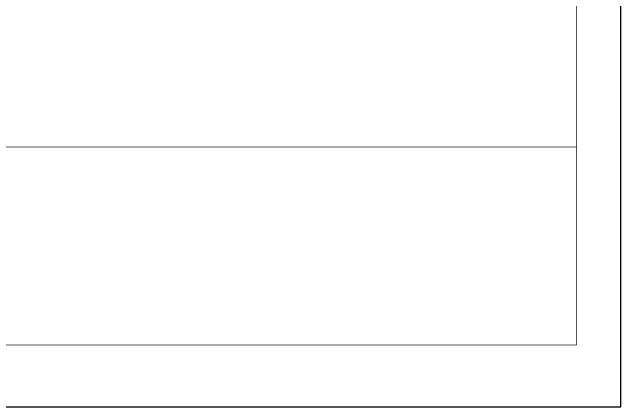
# Model space of a CAD drawing. Header units: millimetres. Extents: x 0 to 210, y 0 to 297.
# Drawn here: x 71.9 to 210, y 0 to 89.6 of the extents above; entities that cross this region are included whole.
import ezdxf

# ---------------------------------------------------------------- set-up
doc = ezdxf.new("R2010")
doc.units = ezdxf.units.MM
doc.header["$LTSCALE"] = 19.36
doc.layers.get('0').update_dxf_attribs({"linetype": 'CONTINUOUS'})

msp = doc.modelspace()

# ---------------------------------------------------------------- linework, layer by layer
at = {"color": 7, "linetype": 'CONTINUOUS'}
for p, q in [((210, 0), (210, 297)), ((0, 0), (210, 0))]:
    msp.add_line(p, q, dxfattribs=at)
at = {"color": 7, "linetype": 'CONTINUOUS', "const_width": 0.15}
for points in [[(200, 14), (200, 283)], [(20, 59), (200, 59)], [(20, 14), (200, 14)]]:
    msp.add_lwpolyline(points, dxfattribs=at)

doc.saveas('drawing.dxf')
